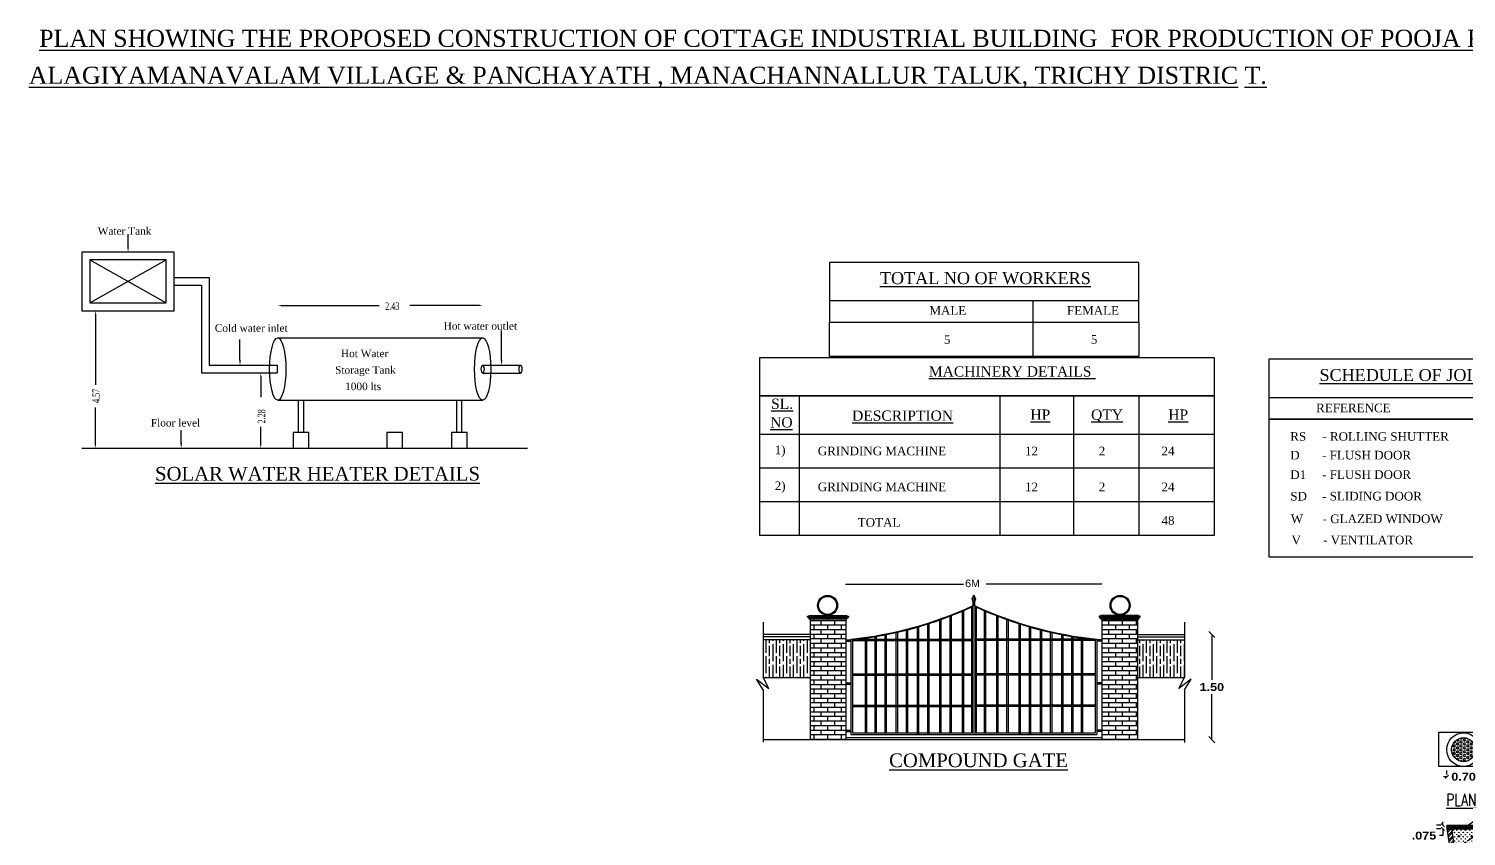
# Model space of a CAD drawing. Header units: metres. Extents: x 10791 to 12491, y -3081 to -2476.
# Drawn here: x 12421.49 to 12463.43, y -3046.18 to -3022.61 of the extents above; entities that cross this region are included whole.
import ezdxf
from ezdxf.enums import TextEntityAlignment as Align

# ---------------------------------------------------------------- set-up
doc = ezdxf.new("R2010")
doc.units = ezdxf.units.M
doc.header["$LTSCALE"] = 0.5
doc.header["$MEASUREMENT"] = 0
doc.header["$PDMODE"] = 35
doc.styles.add('ld', font='arial.ttf')
doc.styles.add('ROMAND', font='romand.shx', dxfattribs={"width": 0.75})
doc.styles.add('ROMANS', font='times.ttf')
doc.styles.get("Standard").update_dxf_attribs({"font": ''})
doc.styles.add('STYLE2', font='times.ttf')
doc.styles.get('Standard').set_extended_font_data('Arial Black')
doc.dimstyles.get("Standard").update_dxf_attribs({"dimtxt": 0.23, "dimasz": 0.18, "dimexe": 0.18, "dimexo": 0.0625, "dimgap": 0.09, "dimtad": 0, "dimtih": 1, "dimtoh": 1, "dimzin": 0, "dimdsep": 46, "dimtxsty": 'Standard', "dimblk": 'OBLIQUE', "dimcen": 0.09, "dimse1": 1, "dimse2": 1, "dimclrd": 1, "dimclrt": 3, "dimadec": 0, "dimazin": 0, "dimtfac": 1, "dimtofl": 0, "dimtmove": 0, "dimatfit": 3, "dimfxl": 0, "dimtolj": 1, "dimtzin": 0, "dimarcsym": 0})
doc.dimstyles.new('STANDARD_WS', dxfattribs={"dimtxt": 0.18, "dimasz": 0.18, "dimexe": 0.18, "dimexo": 0.0625, "dimgap": 0.09, "dimtad": 0, "dimtih": 1, "dimtoh": 1, "dimdec": 4, "dimzin": 0, "dimdsep": 46, "dimtxsty": 'Standard', "dimcen": 0.09, "dimadec": 0, "dimazin": 0, "dimtfac": 1, "dimtdec": 4, "dimtofl": 0, "dimtmove": 0, "dimatfit": 3, "dimfxl": 0, "dimtolj": 1, "dimtzin": 0, "dimarcsym": 0})
pattern_1 = [(90, (10836.391905, -2636.911285), (-0.062727021, 0.062727021), [0.016633025, -0.108821018]), (45, (10836.391905, -2636.911285), (-0.062727064, 0.062727064), [0.016633025, -0.07207644]), (135, (10836.391905, -2636.911285), (-0.062727064, -0.062727064), [0.016633025, -0.07207644])]

# ---------------------------------------------------------------- blocks, each defined once
blk = doc.blocks.new('_Oblique')
at = {"color": 0, "linetype": 'ByBlock', "lineweight": -2}
blk.add_line((-0.5, -0.5), (0.5, 0.5), dxfattribs=at)
blk = doc.blocks.new('*D5')
at = {"color": 0, "lineweight": -2}
for p, q in [((11025.314, -2572.839), (11025.196, -2572.839)), ((11025.314, -2572.944), (11025.196, -2572.944)), ((11025.376, -2572.839), (11025.376, -2572.739)), ((11025.376, -2572.944), (11025.376, -2573.144)), ((11025.376, -2573.144), (11025.276, -2573.144))]:
    blk.add_line(p, q, dxfattribs=at)
at = {"layer": 'Defpoints', "color": 0, "lineweight": 25}
for p in [(11025.376, -2572.839), (11025.376, -2572.944), (11025.376, -2572.944)]:
    blk.add_point(p, dxfattribs=at)
at = {"color": 0, "lineweight": -2, "xscale": 0.1, "yscale": 0.1, "zscale": 0.1}
for p, rotation in [((11025.376, -2572.839), 270), ((11025.376, -2572.944), 90)]:
    blk.add_blockref('_Oblique', p, dxfattribs=dict(at, rotation=rotation))
at = {"color": 3, "lineweight": 25, "insert": (11024.827, -2573.144), "char_height": 0.23, "attachment_point": 5}
blk.add_mtext('\\A1;.075', dxfattribs=at)
blk = doc.blocks.new('*D6')
at = {"color": 0, "lineweight": -2}
for p, q in [((11025.249, -2574.411), (11025.131, -2574.411)), ((11025.311, -2574.411), (11025.311, -2577.764)), ((11025.311, -2581.535), (11025.311, -2578.182)), ((11025.249, -2581.535), (11025.131, -2581.535))]:
    blk.add_line(p, q, dxfattribs=at)
at = {"layer": 'Defpoints', "color": 0, "lineweight": 25}
for p in [(11025.311, -2574.411), (11025.311, -2581.535), (11025.311, -2581.535)]:
    blk.add_point(p, dxfattribs=at)
at = {"color": 0, "lineweight": -2, "xscale": 0.1, "yscale": 0.1, "zscale": 0.1}
for p, rotation in [((11025.311, -2574.411), 90), ((11025.311, -2581.535), 270)]:
    blk.add_blockref('_Oblique', p, dxfattribs=dict(at, rotation=rotation))
at = {"color": 3, "lineweight": 25, "insert": (11025.311, -2577.973), "char_height": 0.23, "attachment_point": 5}
blk.add_mtext('\\A1;5.40', dxfattribs=at)
blk = doc.blocks.new('*D7')
at = {"color": 0, "lineweight": -2}
for p, q in [((11025.241, -2573.572), (11025.123, -2573.572)), ((11025.303, -2573.572), (11025.303, -2573.678)), ((11025.241, -2574.201), (11025.123, -2574.201)), ((11025.303, -2574.201), (11025.303, -2574.096))]:
    blk.add_line(p, q, dxfattribs=at)
at = {"layer": 'Defpoints', "color": 0, "lineweight": 25}
for p in [(11025.303, -2573.572), (11025.303, -2574.201), (11025.303, -2574.201)]:
    blk.add_point(p, dxfattribs=at)
at = {"color": 0, "lineweight": -2, "xscale": 0.1, "yscale": 0.1, "zscale": 0.1}
for p, rotation in [((11025.303, -2573.572), 90), ((11025.303, -2574.201), 270)]:
    blk.add_blockref('_Oblique', p, dxfattribs=dict(at, rotation=rotation))
at = {"color": 3, "lineweight": 25, "insert": (11025.303, -2573.887), "char_height": 0.23, "attachment_point": 5}
blk.add_mtext('\\A1;0.45', dxfattribs=at)
blk = doc.blocks.new('*D8')
at = {"color": 0, "lineweight": -2}
for p, q in [((11025.492, -2571.426), (11025.392, -2571.426)), ((11025.492, -2571.363), (11025.492, -2571.246)), ((11026.47, -2571.363), (11026.47, -2571.246)), ((11026.47, -2571.426), (11026.57, -2571.426))]:
    blk.add_line(p, q, dxfattribs=at)
at = {"layer": 'Defpoints', "color": 0, "lineweight": 25}
for p in [(11025.492, -2571.426), (11026.47, -2571.426), (11026.47, -2571.426)]:
    blk.add_point(p, dxfattribs=at)
at = {"color": 0, "lineweight": -2, "xscale": 0.1, "yscale": 0.1, "zscale": 0.1}
blk.add_blockref('_Oblique', (11025.492, -2571.426), dxfattribs=at)
at = {"color": 0, "lineweight": -2, "xscale": 0.1, "yscale": 0.1, "zscale": 0.1, "rotation": 180}
blk.add_blockref('_Oblique', (11026.47, -2571.426), dxfattribs=at)
at = {"color": 3, "lineweight": 25, "insert": (11025.981, -2571.426), "char_height": 0.23, "attachment_point": 5}
blk.add_mtext('\\A1;0.70', dxfattribs=at)
blk = doc.blocks.new('FTHFH')
at = {"lineweight": 25}
for p, q in [((11825.372, -3251.012), (11825.372, -3250.638)), ((11826.716, -3251.163), (11824.028, -3251.163)), ((11824.028, -3251.163), (11824.028, -3252.877)), ((11826.716, -3252.877), (11826.716, -3251.163)), ((11824.256, -3252.649), (11826.488, -3251.391)), ((11824.256, -3251.391), (11826.488, -3252.649)), ((11826.488, -3251.391), (11824.256, -3251.391)), ((11824.256, -3251.391), (11824.256, -3252.649)), ((11826.488, -3252.649), (11826.488, -3251.391)), ((11826.716, -3251.906), (11827.738, -3251.906)), ((11826.716, -3252.134), (11827.51, -3252.134)), ((11827.51, -3252.134), (11827.51, -3254.694)), ((11827.738, -3251.906), (11827.738, -3254.467)), ((11824.028, -3252.877), (11826.716, -3252.877)), ((11824.256, -3252.649), (11826.488, -3252.649)), ((11824.418, -3252.974), (11824.418, -3255.04)), ((11829.837, -3252.722), (11832.699, -3252.722)), ((11835.622, -3252.722), (11833.598, -3252.722)), ((11828.638, -3254.316), (11828.638, -3253.72)), ((11829.74, -3253.672), (11835.719, -3253.672)), ((11836.27, -3254.316), (11836.27, -3253.452)), ((11827.738, -3254.467), (11829.721, -3254.467)), ((11829.721, -3254.467), (11829.721, -3254.694)), ((11835.719, -3254.467), (11836.821, -3254.467)), ((11827.51, -3254.694), (11829.721, -3254.694)), ((11829.244, -3254.792), (11829.244, -3255.396)), ((11835.719, -3254.695), (11836.821, -3254.695)), ((11829.74, -3255.49), (11835.719, -3255.49)), ((11830.345, -3256.433), (11830.345, -3255.49)), ((11830.497, -3256.433), (11830.497, -3255.49)), ((11834.962, -3256.433), (11834.962, -3255.49)), ((11835.113, -3256.433), (11835.113, -3255.49)), ((11824.418, -3256.79), (11824.418, -3255.701)), ((11829.244, -3256.79), (11829.244, -3256.265)), ((11826.922, -3256.736), (11826.922, -3256.361)), ((11830.648, -3256.433), (11830.194, -3256.433)), ((11830.194, -3256.433), (11830.194, -3256.887)), ((11830.648, -3256.887), (11830.648, -3256.433)), ((11833.375, -3256.433), (11832.921, -3256.433)), ((11832.921, -3256.433), (11832.921, -3256.887)), ((11833.375, -3256.887), (11833.375, -3256.433)), ((11835.265, -3256.433), (11834.81, -3256.433)), ((11834.81, -3256.433), (11834.81, -3256.887)), ((11835.265, -3256.887), (11835.265, -3256.433)), ((11824.028, -3256.887), (11837.022, -3256.887)), ((11830.194, -3256.887), (11830.648, -3256.887)), ((11832.921, -3256.887), (11833.375, -3256.887)), ((11834.81, -3256.887), (11835.265, -3256.887))]:
    blk.add_line(p, q, dxfattribs=at)
for centre, major_axis, ratio in [((11829.74, -3254.581), (0, -0.909), 0.260352), ((11835.719, -3254.581), (0, -0.909), 0.260352), ((11835.719, -3254.581), (0, -0.114), 0.351221), ((11836.821, -3254.581), (0, -0.114), 0.351221)]:
    blk.add_ellipse(centre, major_axis=major_axis, ratio=ratio, dxfattribs=at)
for points in [[(11825.347, -3251.012), (11825.397, -3251.012), (11825.372, -3251.163)], [(11824.401, -3252.974), (11824.434, -3252.974), (11824.418, -3252.877)], [(11829.837, -3252.706), (11829.837, -3252.738), (11829.74, -3252.722)], [(11835.622, -3252.706), (11835.622, -3252.738), (11835.719, -3252.722)], [(11828.613, -3254.316), (11828.664, -3254.316), (11828.638, -3254.467)], [(11836.245, -3254.316), (11836.295, -3254.316), (11836.27, -3254.467)], [(11829.228, -3254.792), (11829.26, -3254.792), (11829.244, -3254.694)], [(11826.897, -3256.736), (11826.947, -3256.736), (11826.922, -3256.887)], [(11824.401, -3256.79), (11824.434, -3256.79), (11824.418, -3256.887)], [(11829.228, -3256.79), (11829.26, -3256.79), (11829.244, -3256.887)]]:
    blk.add_solid(points, dxfattribs=at)
at = {"lineweight": 25, "style": 'ROMANS'}
for s, p in [('Water Tank', (11824.487, -3250.659)), ('Cold water inlet', (11827.903, -3253.492)), ('Hot water outlet', (11834.579, -3253.43)), (' Hot Water ', (11831.5, -3254.232)), ('Storage Tank', (11831.414, -3254.715)), ('1000 lts', (11831.704, -3255.195)), ('Floor level', (11826.037, -3256.257))]:
    blk.add_text(s, height=0.2185, dxfattribs=at).set_placement(p)
at = {"lineweight": 25, "style": 'ROMANS', "width": 0.71}
blk.add_text('2.43', height=0.2185, dxfattribs=at).set_placement((11832.874, -3252.852))
for s, p in [('4.57', (11824.548, -3255.57)), ('2.28', (11829.374, -3256.167))]:
    blk.add_text(s, height=0.2185, rotation=90, dxfattribs=at).set_placement(p)
at = {"color": 1, "style": 'STYLE2'}
blk.add_text('%%USOLAR WATER HEATER DETAILS', height=0.4, dxfattribs=at).set_placement((11826.159, -3257.834))
blk = doc.blocks.new('*D36')
at = {"color": 1, "lineweight": -2}
for p, q in [((11818.144, -3309.828), (11818.144, -3311.154)), ((11818.144, -3312.897), (11818.144, -3311.572))]:
    blk.add_line(p, q, dxfattribs=at)
at = {"layer": 'Defpoints', "color": 0, "lineweight": 25}
for p in [(11816.668, -3309.828), (11818.144, -3309.828), (11816.668, -3312.897)]:
    blk.add_point(p, dxfattribs=at)
at = {"color": 1, "lineweight": -2, "xscale": 0.18, "yscale": 0.18, "zscale": 0.18}
for p, rotation in [((11818.144, -3309.828), 90), ((11818.144, -3312.897), 270)]:
    blk.add_blockref('_Oblique', p, dxfattribs=dict(at, rotation=rotation))
at = {"color": 3, "insert": (11818.144, -3311.363), "char_height": 0.23, "attachment_point": 5}
blk.add_mtext('\\A1;1.50', dxfattribs=at)
blk = doc.blocks.new('FGH')
at = {"lineweight": 25}
h = blk.add_hatch(dxfattribs=at)
h.set_pattern_fill('HEX', color=6, scale=0.010477, style=0)
h.set_pattern_definition([(0, (10814.2987, -2636.035065), (0, 0.057618474), [0.03326605, -0.066532098]), (120, (10814.2987, -2636.035065), (-0.049899062, -0.028809237), [0.03326605, -0.066532098]), (60, (10814.331964, -2636.035065), (-0.049899062, 0.028809237), [0.03326605, -0.066532098])])
h.paths.add_polyline_path([(11060.039, -2557.119, 1), (11060.738, -2557.119, 1)])
h = blk.add_hatch(dxfattribs=at)
h.set_pattern_fill('CROSS', color=2, scale=0.003492, style=0)
h.set_pattern_definition([(0, (10836.391905, -2636.911285), (0.0221773661, 0.0221773661), [0.011088683, -0.033266049]), (90, (10836.39745, -2636.91683), (-0.0221773661, 0.0221773661), [0.011088683, -0.033266049])])
h.paths.add_polyline_path([(11060.237, -2559.322), (11060.237, -2559.426), (11060.336, -2559.426), (11060.336, -2559.322)])
h.paths.add_polyline_path([(11060.446, -2559.322), (11060.363, -2559.322), (11060.363, -2559.426), (11060.446, -2559.426)])
h.paths.add_polyline_path([(11060.473, -2559.426), (11060.562, -2559.426), (11060.562, -2559.322), (11060.473, -2559.322)])
h.paths.add_polyline_path([(11060.589, -2559.426), (11060.662, -2559.426), (11060.662, -2559.322), (11060.589, -2559.322)])
h.paths.add_polyline_path([(11060.689, -2559.426), (11060.877, -2559.426), (11060.877, -2559.322), (11060.689, -2559.322)])
h.paths.add_polyline_path([(11060.082, -2559.322), (11059.901, -2559.322), (11059.901, -2559.426), (11060.082, -2559.426)])
h.paths.add_polyline_path([(11060.109, -2559.426), (11060.21, -2559.426), (11060.21, -2559.322), (11060.109, -2559.322)])
h = blk.add_hatch(dxfattribs=at)
h.set_pattern_fill('STEEL', color=1, scale=0.034925, style=0)
h.set_pattern_definition([(45, (10836.3919, -2636.91129), (-0.07840883, 0.07840883), []), (45, (10836.3919, -2636.85584), (-0.07840883, 0.07840883), [])])
h.paths.add_polyline_path([(11060.877, -2559.426), (11060.736, -2559.426), (11060.544, -2560.684), (11060.686, -2560.684)])
h.paths.add_polyline_path([(11060.092, -2560.684), (11060.233, -2560.684), (11060.042, -2559.426), (11059.901, -2559.426)])
h = blk.add_hatch(dxfattribs=at)
h.set_pattern_fill('GRASS', color=256, scale=0.010477, style=0)
h.set_pattern_definition([(90, (10836.3919, -2636.91129), (-0.18818106, 0.18818106), [0.04989907, -0.32646305]), (45, (10836.3919, -2636.91129), (-0.1881812, 0.1881812), [0.04989907, -0.21622932]), (135, (10836.3919, -2636.91129), (-0.1881812, -0.1881812), [0.04989907, -0.21622932])])
h.paths.add_polyline_path([(11060.736, -2559.426), (11060.042, -2559.426), (11060.138, -2560.055), (11060.64, -2560.055)])
h = blk.add_hatch(dxfattribs=at)
h.set_pattern_fill('GRASS', color=4, scale=0.003492, style=0)
h.set_pattern_definition(pattern_1)
h.paths.add_polyline_path([(11060.736, -2559.426), (11060.042, -2559.426), (11060.138, -2560.055), (11060.64, -2560.055)])
h = blk.add_hatch(dxfattribs=at)
h.set_pattern_fill('HEX', color=6, scale=0.010477, style=0)
h.set_pattern_definition([(0, (10836.391905, -2636.911285), (0, 0.057618474), [0.03326605, -0.066532098]), (120, (10836.391905, -2636.911285), (-0.049899062, -0.028809237), [0.03326605, -0.066532098]), (60, (10836.42517, -2636.911285), (-0.049899062, 0.028809237), [0.03326605, -0.066532098])])
h.paths.add_polyline_path([(11060.64, -2560.055), (11060.138, -2560.055), (11060.233, -2560.684), (11060.544, -2560.684)])
h = blk.add_hatch(dxfattribs=at)
h.set_pattern_fill('GRASS', color=3, scale=0.003492, style=0)
h.set_pattern_definition(pattern_1)
h.paths.add_polyline_path([(11060.825, -2560.893), (11060.825, -2560.684), (11060.546, -2560.684), (11060.546, -2560.893)])
h.paths.add_polyline_path([(11060.232, -2560.684), (11059.952, -2560.684), (11059.952, -2560.893), (11060.232, -2560.893)])
h = blk.add_hatch(dxfattribs=at)
h.set_pattern_fill('GRASS', color=6, scale=0.003492, style=0)
h.set_pattern_definition(pattern_1)
h.paths.add_polyline_path([(11060.546, -2560.684), (11060.232, -2560.684), (11060.232, -2568.018), (11060.546, -2568.018)])
at = {"color": 21, "lineweight": 25}
for p, q in [((11060.513, -2559.322), (11061.344, -2558.784)), ((11061.344, -2558.784), (11061.408, -2558.784)), ((11060.516, -2559.768), (11061.344, -2559.241)), ((11061.344, -2559.25), (11061.408, -2559.25)), ((11060.489, -2560.653), (11061.344, -2560.164)), ((11061.344, -2560.164), (11061.408, -2560.164)), ((11060.825, -2560.913), (11061.344, -2560.633)), ((11061.344, -2560.633), (11061.408, -2560.633)), ((11060.453, -2561.012), (11061.344, -2561.363)), ((11061.344, -2561.363), (11061.408, -2561.363)), ((11060.546, -2562.633), (11061.437, -2562.985)), ((11061.437, -2562.985), (11061.501, -2562.985))]:
    blk.add_line(p, q, dxfattribs=at)
at = {"lineweight": 25}
for p, q in [((11059.901, -2559.322), (11059.901, -2559.426)), ((11059.901, -2559.322), (11060.877, -2559.322)), ((11059.901, -2559.426), (11060.877, -2559.426)), ((11059.901, -2559.426), (11060.092, -2560.684)), ((11060.042, -2559.426), (11060.233, -2560.684)), ((11060.082, -2559.322), (11060.082, -2559.426)), ((11060.109, -2559.322), (11060.109, -2559.426)), ((11060.21, -2559.322), (11060.21, -2559.426)), ((11060.237, -2559.322), (11060.237, -2559.426)), ((11060.336, -2559.322), (11060.336, -2559.426)), ((11060.363, -2559.322), (11060.363, -2559.426)), ((11060.446, -2559.322), (11060.446, -2559.426)), ((11060.473, -2559.322), (11060.473, -2559.426)), ((11060.736, -2559.426), (11060.544, -2560.684)), ((11060.562, -2559.322), (11060.562, -2559.426)), ((11060.589, -2559.322), (11060.589, -2559.426)), ((11060.662, -2559.322), (11060.662, -2559.426)), ((11060.877, -2559.426), (11060.686, -2560.684)), ((11060.689, -2559.322), (11060.689, -2559.426)), ((11060.877, -2559.322), (11060.877, -2559.426)), ((11060.138, -2560.055), (11060.64, -2560.055)), ((11059.952, -2560.684), (11059.952, -2560.893)), ((11059.952, -2560.684), (11060.825, -2560.684)), ((11059.952, -2560.893), (11060.232, -2560.893)), ((11060.232, -2560.684), (11060.232, -2568.018)), ((11060.546, -2560.684), (11060.546, -2568.018)), ((11060.546, -2560.893), (11060.825, -2560.893)), ((11060.825, -2560.684), (11060.825, -2560.893)), ((11060.232, -2561.103), (11060.546, -2561.103)), ((11060.232, -2568.018), (11060.546, -2568.018))]:
    blk.add_line(p, q, dxfattribs=at)
for radius in [0.489, 0.349]:
    blk.add_circle((11060.388, -2557.119), radius, dxfattribs=at)
at = {"color": 4, "lineweight": 25, "style": 'ROMAND', "width": 0.75}
blk.add_text('%%UPLAN', height=0.352, dxfattribs=at).set_placement((11059.884, -2558.757))
at = {"color": 3, "lineweight": 25}
for s, height, p in [('BRICK WORK IN CM 1:6 & PLASTERING', 0.176, (11061.26, -2558.451)), ('PERFORATED R.C.C SLAB 3" Tk.', 0.176, (11061.496, -2558.909)), ('SAND FILLING', 0.176, (11061.496, -2559.375)), ('BRICK JELLY 1" Tk.', 0.176, (11061.496, -2560.29)), ('PCC 1:4:8  FOUNDATION', 0.176, (11061.496, -2560.759)), ('FILLED WITH PEBBLES 0.30M DEEP', 0.176, (11061.19, -2561.674)), ('250MM DIA PILE UPTO 5.40M DEEP ', 0.176, (11061.496, -2562.897)), ('FILLED WITH  BRICK BATS.', 0.176, (11061.496, -2563.343)), ('%%URAINWATER', 0.352, (11059.126, -2568.624)), ('%%UPERCOLATION PIT', 0.352, (11058.55, -2569.32))]:
    blk.add_text(s, height=height, dxfattribs=at).set_placement(p)
at = {"color": 7, "lineweight": 25}
dim = blk.add_linear_dim(base=(11060.877, -2557.908), p1=(11059.899, -2557.908), p2=(11060.877, -2557.908), text='0.70', dimstyle='STANDARD_WS', override={"dimtxt": 0.23, "dimasz": 0.1, "dimdec": 2, "dimblk1": 'OBLIQUE', "dimblk2": 'OBLIQUE', "dimsah": 1, "dimclrt": 3}, dxfattribs=at)
dim.commit()
dim.dimension.update_dxf_attribs({"geometry": '*D8', "text_midpoint": (11060.388, -2557.908), "insert": (34.408, 13.517)})
for base, p1, p2, text, picture, middle in [((11059.784, -2559.426), (11059.784, -2559.322), (11059.784, -2559.426), '.075', '*D5', (11059.235, -2559.626)), ((11059.711, -2560.684), (11059.711, -2560.055), (11059.711, -2560.684), '0.45', '*D7', (11059.711, -2560.369)), ((11059.719, -2568.018), (11059.719, -2560.893), (11059.719, -2568.018), '5.40', '*D6', (11059.719, -2564.456))]:
    dim = blk.add_linear_dim(base=base, p1=p1, p2=p2, angle=90, text=text, dimstyle='STANDARD_WS', override={"dimtxt": 0.23, "dimasz": 0.1, "dimdec": 2, "dimblk1": 'OBLIQUE', "dimblk2": 'OBLIQUE', "dimsah": 1, "dimclrt": 3}, dxfattribs=at)
    dim.commit()
    dim.dimension.update_dxf_attribs({"geometry": picture, "text_midpoint": middle, "insert": (34.408, 13.517)})
blk = doc.blocks.new('DGDG')
at = {"lineweight": 25, "ltscale": 72}
h = blk.add_hatch(dxfattribs=at)
h.set_pattern_fill('AR-BRSTD', color=256, scale=0.05, style=0)
h.set_pattern_definition([(0, (144.80534, -459.02639), (0, 0.13335), []), (90, (144.80534, -459.0264), (-0.2, 0.13335), [0.13335, -0.13335])])
h.paths.add_polyline_path([(11806.426, -3312.864), (11806.458, -3312.897), (11807.47, -3312.897), (11807.47, -3309.377), (11806.426, -3309.377)])
h.paths.add_polyline_path([(11814.93, -3312.879), (11814.949, -3312.897), (11815.975, -3312.897), (11815.975, -3309.377), (11814.93, -3309.377)])
h = blk.add_hatch(dxfattribs=at)
h.set_pattern_fill('GOST_WOOD', color=256, scale=0.05, style=0)
h.set_pattern_definition([(90, (144.80534, -459.0264), (0.3, 0), [0.5, -0.1]), (90, (144.90534, -459.1264), (0.3, 0), [0.3, -0.075, 0.15, -0.075]), (90, (145.00534, -459.2764), (0.3, 0), [0.5, -0.1])])
h.paths.add_polyline_path([(11805.053, -3311.081), (11806.426, -3311.081), (11806.426, -3309.987), (11805.053, -3309.987)])
h.paths.add_polyline_path([(11815.975, -3309.987), (11815.975, -3311.081), (11817.347, -3311.081), (11817.347, -3309.987)])
at = {"lineweight": 25, "ltscale": 60}
for p, q in [((11807.47, -3308.356), (11810.895, -3308.356)), ((11814.93, -3308.356), (11811.56, -3308.356))]:
    blk.add_line(p, q, dxfattribs=at)
at = {"lineweight": 25, "ltscale": 72}
for p, q in [((11810.857, -3309.148), (11810.857, -3312.694)), ((11810.896, -3309.131), (11810.896, -3312.694)), ((11811.13, -3309.026), (11811.13, -3312.694)), ((11811.174, -3308.989), (11811.174, -3312.746)), ((11811.227, -3308.989), (11811.227, -3312.746)), ((11811.27, -3309.026), (11811.27, -3312.694)), ((11811.504, -3309.131), (11811.504, -3312.694)), ((11811.543, -3309.148), (11811.543, -3312.694)), ((11805.053, -3309.465), (11805.053, -3311.081)), ((11806.347, -3309.324), (11806.347, -3309.298)), ((11806.347, -3309.298), (11807.548, -3309.298)), ((11806.373, -3309.324), (11806.347, -3309.324)), ((11806.373, -3309.351), (11806.373, -3309.324)), ((11806.373, -3309.324), (11807.496, -3309.324)), ((11806.4, -3309.351), (11806.373, -3309.351)), ((11806.4, -3309.298), (11806.4, -3309.272)), ((11806.4, -3309.272), (11807.496, -3309.272)), ((11806.426, -3309.298), (11806.4, -3309.298)), ((11806.4, -3309.377), (11806.4, -3309.351)), ((11806.4, -3309.351), (11807.496, -3309.351)), ((11806.426, -3309.377), (11806.4, -3309.377)), ((11807.47, -3309.298), (11806.426, -3309.298)), ((11806.426, -3309.377), (11806.426, -3312.897)), ((11807.47, -3309.377), (11806.426, -3309.377)), ((11807.47, -3309.298), (11807.496, -3309.298)), ((11807.47, -3309.377), (11807.47, -3312.897)), ((11807.47, -3309.377), (11807.496, -3309.377)), ((11807.496, -3309.298), (11807.496, -3309.272)), ((11807.496, -3309.324), (11807.522, -3309.324)), ((11807.496, -3309.377), (11807.496, -3309.351)), ((11807.522, -3309.351), (11807.496, -3309.351)), ((11807.522, -3309.324), (11807.522, -3309.351)), ((11807.548, -3309.324), (11807.522, -3309.324)), ((11807.548, -3309.298), (11807.548, -3309.324)), ((11809.587, -3309.602), (11809.587, -3312.737)), ((11809.844, -3309.524), (11809.844, -3312.737)), ((11809.883, -3309.512), (11809.883, -3312.737)), ((11810.203, -3309.404), (11810.203, -3312.694)), ((11810.242, -3309.39), (11810.242, -3312.694)), ((11810.499, -3309.294), (11810.499, -3312.694)), ((11810.538, -3309.278), (11810.538, -3312.694)), ((11811.862, -3309.278), (11811.862, -3312.694)), ((11811.901, -3309.294), (11811.901, -3312.694)), ((11812.158, -3309.39), (11812.158, -3312.694)), ((11812.197, -3309.404), (11812.197, -3312.694)), ((11812.517, -3309.512), (11812.517, -3312.737)), ((11812.556, -3309.524), (11812.556, -3312.737)), ((11812.814, -3309.602), (11812.814, -3312.737)), ((11814.852, -3309.298), (11814.852, -3309.324)), ((11816.053, -3309.298), (11814.852, -3309.298)), ((11814.852, -3309.324), (11814.878, -3309.324)), ((11814.904, -3309.324), (11814.878, -3309.324)), ((11814.878, -3309.324), (11814.878, -3309.351)), ((11814.878, -3309.351), (11814.904, -3309.351)), ((11816.001, -3309.272), (11814.904, -3309.272)), ((11814.904, -3309.298), (11814.904, -3309.272)), ((11814.93, -3309.298), (11814.904, -3309.298)), ((11816.027, -3309.324), (11814.904, -3309.324)), ((11816.001, -3309.351), (11814.904, -3309.351)), ((11814.904, -3309.377), (11814.904, -3309.351)), ((11814.93, -3309.377), (11814.904, -3309.377)), ((11814.93, -3309.298), (11815.975, -3309.298)), ((11814.93, -3309.377), (11814.93, -3312.897)), ((11814.93, -3309.377), (11815.975, -3309.377)), ((11815.975, -3309.298), (11816.001, -3309.298)), ((11815.975, -3309.377), (11815.975, -3312.897)), ((11815.975, -3309.377), (11816.001, -3309.377)), ((11816.001, -3309.298), (11816.001, -3309.272)), ((11816.001, -3309.377), (11816.001, -3309.351)), ((11816.001, -3309.351), (11816.027, -3309.351)), ((11816.027, -3309.351), (11816.027, -3309.324)), ((11816.027, -3309.324), (11816.053, -3309.324)), ((11816.053, -3309.324), (11816.053, -3309.298)), ((11817.347, -3309.465), (11817.347, -3311.081)), ((11806.426, -3309.828), (11805.053, -3309.828)), ((11806.426, -3309.892), (11805.053, -3309.892)), ((11806.426, -3309.987), (11805.053, -3309.987)), ((11805.099, -3309.992), (11805.099, -3309.992)), ((11805.211, -3309.99), (11805.211, -3309.99)), ((11805.373, -3309.99), (11805.373, -3309.99)), ((11805.536, -3309.99), (11805.536, -3309.99)), ((11805.62, -3309.99), (11805.62, -3309.99)), ((11805.698, -3309.99), (11805.698, -3309.99)), ((11805.729, -3309.99), (11805.729, -3309.99)), ((11805.756, -3309.988), (11805.756, -3309.988)), ((11805.861, -3309.989), (11805.861, -3309.989)), ((11805.89, -3309.989), (11805.89, -3309.989)), ((11806.024, -3309.989), (11806.024, -3309.989)), ((11806.186, -3309.989), (11806.186, -3309.989)), ((11806.349, -3309.988), (11806.349, -3309.988)), ((11807.47, -3309.987), (11807.61, -3309.987)), ((11807.47, -3310.027), (11807.61, -3310.027)), ((11807.61, -3309.962), (11807.61, -3312.746)), ((11807.662, -3309.977), (11807.662, -3312.694)), ((11807.662, -3310), (11811.13, -3310)), ((11807.816, -3309.96), (11811.13, -3309.96)), ((11808.033, -3309.932), (11808.033, -3312.694)), ((11808.072, -3309.927), (11808.072, -3312.694)), ((11808.312, -3309.89), (11808.312, -3312.694)), ((11808.351, -3309.884), (11808.351, -3312.694)), ((11808.608, -3309.837), (11808.608, -3312.694)), ((11808.647, -3309.83), (11808.647, -3312.694)), ((11808.929, -3309.771), (11808.929, -3312.694)), ((11808.969, -3309.762), (11808.969, -3312.694)), ((11809.226, -3309.7), (11809.226, -3312.694)), ((11809.265, -3309.69), (11809.265, -3312.694)), ((11809.548, -3309.613), (11809.548, -3312.737)), ((11814.584, -3309.96), (11811.27, -3309.96)), ((11814.738, -3310), (11811.27, -3310)), ((11812.853, -3309.613), (11812.853, -3312.737)), ((11813.135, -3309.69), (11813.135, -3312.694)), ((11813.174, -3309.7), (11813.174, -3312.694)), ((11813.432, -3309.762), (11813.432, -3312.694)), ((11813.471, -3309.771), (11813.471, -3312.694)), ((11813.753, -3309.83), (11813.753, -3312.694)), ((11813.792, -3309.837), (11813.792, -3312.694)), ((11814.049, -3309.884), (11814.049, -3312.694)), ((11814.088, -3309.89), (11814.088, -3312.694)), ((11814.328, -3309.927), (11814.328, -3312.694)), ((11814.367, -3309.932), (11814.367, -3312.694)), ((11814.738, -3309.977), (11814.738, -3312.694)), ((11814.79, -3309.962), (11814.79, -3312.746)), ((11814.93, -3309.987), (11814.79, -3309.987)), ((11814.93, -3310.027), (11814.79, -3310.027)), ((11815.975, -3309.828), (11817.347, -3309.828)), ((11815.975, -3309.892), (11817.347, -3309.892)), ((11815.975, -3309.987), (11817.347, -3309.987)), ((11815.977, -3309.992), (11815.977, -3309.992)), ((11817.009, -3309.991), (11817.009, -3309.991)), ((11817.309, -3309.992), (11817.309, -3309.992)), ((11805.053, -3310.202), (11805.053, -3310.202)), ((11805.054, -3310.078), (11805.054, -3310.078)), ((11805.06, -3310.336), (11805.06, -3310.336)), ((11815.976, -3310.189), (11815.976, -3310.189)), ((11815.979, -3310.29), (11815.979, -3310.29)), ((11815.981, -3310.397), (11815.981, -3310.397)), ((11815.983, -3310.102), (11815.983, -3310.102)), ((11815.983, -3310.127), (11815.983, -3310.127)), ((11815.983, -3310.391), (11815.983, -3310.391)), ((11817.345, -3310.034), (11817.345, -3310.034)), ((11817.347, -3310.065), (11817.347, -3310.065)), ((11805.054, -3310.514), (11805.054, -3310.514)), ((11805.056, -3310.521), (11805.056, -3310.521)), ((11805.056, -3310.754), (11805.056, -3310.754)), ((11805.058, -3310.483), (11805.058, -3310.483)), ((11805.058, -3310.713), (11805.058, -3310.713)), ((11805.059, -3310.725), (11805.059, -3310.725)), ((11806.425, -3310.639), (11806.425, -3310.639)), ((11805.053, -3311.441), (11804.862, -3311.136)), ((11804.862, -3311.136), (11805.223, -3311.406)), ((11805.223, -3311.406), (11805.053, -3311.081)), ((11805.053, -3311.081), (11806.426, -3311.081)), ((11805.06, -3311.037), (11805.06, -3311.037)), ((11805.062, -3310.888), (11805.062, -3310.888)), ((11805.063, -3310.907), (11805.063, -3310.907)), ((11807.47, -3311.237), (11807.61, -3311.237)), ((11807.47, -3311.277), (11807.61, -3311.277)), ((11807.662, -3310.976), (11811.13, -3310.976)), ((11807.662, -3311.016), (11811.13, -3311.016)), ((11814.738, -3310.976), (11811.27, -3310.976)), ((11814.738, -3311.016), (11811.27, -3311.016)), ((11814.93, -3311.237), (11814.79, -3311.237)), ((11814.93, -3311.277), (11814.79, -3311.277)), ((11815.975, -3311.081), (11817.347, -3311.081)), ((11816.427, -3311.08), (11816.427, -3311.08)), ((11817.177, -3311.406), (11817.347, -3311.081)), ((11817.539, -3311.136), (11817.177, -3311.406)), ((11817.195, -3311.081), (11817.195, -3311.081)), ((11817.346, -3310.893), (11817.346, -3310.893)), ((11817.347, -3311.441), (11817.539, -3311.136)), ((11805.053, -3311.441), (11805.053, -3312.968)), ((11817.347, -3311.441), (11817.347, -3312.98)), ((11807.662, -3311.889), (11811.13, -3311.889)), ((11807.662, -3311.928), (11811.13, -3311.928)), ((11814.738, -3311.889), (11811.27, -3311.889)), ((11814.738, -3311.928), (11811.27, -3311.928)), ((11805.053, -3312.897), (11817.347, -3312.897)), ((11806.458, -3312.897), (11806.426, -3312.864)), ((11807.47, -3312.616), (11807.61, -3312.616)), ((11807.47, -3312.656), (11807.61, -3312.656)), ((11807.47, -3312.836), (11814.93, -3312.836)), ((11807.61, -3312.746), (11814.79, -3312.746)), ((11807.662, -3312.694), (11811.13, -3312.694)), ((11811.27, -3312.694), (11814.738, -3312.694)), ((11814.93, -3312.616), (11814.79, -3312.616)), ((11814.93, -3312.656), (11814.79, -3312.656)), ((11814.949, -3312.897), (11814.93, -3312.879))]:
    blk.add_line(p, q, dxfattribs=at)
at = {"color": 0, "linetype": 'ByBlock', "lineweight": 25, "const_width": 0.00699}
for points in [[(11807.493, -3308.333), (11807.446, -3308.38)], [(11814.907, -3308.38), (11814.954, -3308.333)]]:
    blk.add_lwpolyline(points, dxfattribs=at)
at = {"lineweight": 25, "ltscale": 72}
for centre, radius in [((11806.934, -3308.979), 0.293), ((11806.934, -3308.979), 0.263), ((11815.466, -3308.979), 0.293), ((11815.466, -3308.979), 0.263)]:
    blk.add_circle(centre, radius, dxfattribs=at)
for centre, radius, start, end in [((11810.933, -3308.622), 0.271, 323.1117, 350.4888), ((11810.933, -3308.622), 0.286, 324.897, 339.1388), ((11811.467, -3308.622), 0.271, 189.5112, 216.8883), ((11811.467, -3308.622), 0.286, 200.8612, 215.103), ((11806.531, -3299.053), 10.963, 275.649, 294.996), ((11806.531, -3299.053), 10.983, 275.9124, 294.996), ((11810.841, -3308.927), 0.34, 0.0772, 24.7404), ((11811.321, -3308.999), 0.158, 152.6236, 176.3248), ((11811.2, -3316.33), 7.341, 90.1687, 90.2861), ((11810.841, -3308.927), 0.355, 359.464, 23.3113), ((11811.321, -3308.999), 0.143, 151.2091, 176.3248), ((11811.559, -3308.927), 0.355, 156.6887, 180.536), ((11811.079, -3308.999), 0.143, 3.6752, 28.7909), ((11811.559, -3308.927), 0.34, 155.2596, 179.9228), ((11811.079, -3308.999), 0.158, 3.6752, 27.3764), ((11811.2, -3316.33), 7.341, 89.7139, 89.8313), ((11815.869, -3299.053), 10.983, 245.004, 264.0876), ((11815.869, -3299.053), 10.963, 245.004, 264.351)]:
    blk.add_arc(centre, radius, start, end, dxfattribs=at)
at = {"lineweight": 25, "style": 'ld'}
blk.add_text('6M', height=0.2211, dxfattribs=at).set_placement((11810.947, -3308.446))
at = {"color": 1, "style": 'STYLE2'}
blk.add_text('%%UCOMPOUND GATE', height=0.4, dxfattribs=at).set_placement((11808.727, -3313.7))
at = {"color": 0}
dim = blk.add_linear_dim(base=(11818.144, -3309.828), p1=(11816.668, -3312.897), p2=(11816.668, -3309.828), angle=90, text='1.50', dimstyle='Standard', dxfattribs=at)
dim.commit()
dim.dimension.update_dxf_attribs({"geometry": '*D36', "text_midpoint": (11818.144, -3311.363)})

msp = doc.modelspace()

# ---------------------------------------------------------------- linework, layer by layer
for p, q in [((12444.848, -3030.551), (12453.882, -3030.551)), ((12450.783, -3030.551), (12450.783, -3032.179)), ((12444.848, -3031.183), (12453.882, -3031.183)), ((12442.814, -3033.333), (12456.081, -3033.333)), ((12449.818, -3033.333), (12449.818, -3037.391)), ((12451.969, -3033.333), (12451.969, -3037.391)), ((12453.878, -3033.333), (12453.878, -3037.391)), ((12457.673, -3033.379), (12466.707, -3033.379)), ((12457.673, -3034.011), (12466.707, -3034.011))]:
    msp.add_line(p, q)
at = {"lineweight": 25, "ltscale": 0.25}
for p, q in [((12456.081, -3033.333), (12442.814, -3033.333)), ((12442.814, -3033.333), (12442.814, -3037.391))]:
    msp.add_line(p, q, dxfattribs=at)
at = {"lineweight": 25, "ltscale": 2}
for p, q in [((12443.969, -3033.333), (12443.969, -3037.391)), ((12456.081, -3037.391), (12456.081, -3033.333)), ((12442.814, -3035.43), (12456.081, -3035.43)), ((12442.814, -3036.41), (12456.081, -3036.41)), ((12442.814, -3037.391), (12456.081, -3037.391))]:
    msp.add_line(p, q, dxfattribs=at)
at = {"lineweight": 25, "ltscale": 0.25}
for points in [[(12444.848, -3031.183), (12453.882, -3031.183), (12453.882, -3029.436), (12444.848, -3029.436)], [(12442.814, -3033.333), (12456.081, -3033.333), (12456.081, -3032.218), (12442.814, -3032.218)], [(12457.673, -3034.011), (12466.707, -3034.011), (12466.707, -3032.263), (12457.673, -3032.263)], [(12442.814, -3034.449), (12456.081, -3034.449), (12456.081, -3033.333), (12442.814, -3033.333)], [(12457.673, -3038.032), (12466.707, -3038.032), (12466.707, -3034.011), (12457.673, -3034.011)]]:
    msp.add_lwpolyline(points, close=True, dxfattribs=at)
msp.add_lwpolyline([(12444.848, -3031.183), (12453.882, -3031.183), (12453.882, -3032.179), (12444.848, -3032.179)], close=True)
at = {"color": 175, "lineweight": 25, "ltscale": 2}
msp.add_lwpolyline([(12462.633, -3043.149), (12464.133, -3043.149), (12464.133, -3044.149), (12462.633, -3044.149)], close=True, dxfattribs=at)

# ---------------------------------------------------------------- block references
at = {"linetype": 'ByBlock', "lineweight": -2}
for name, p in [('FTHFH', (599.014, 222.032)), ('DGDG', (637.863, 269.534))]:
    msp.add_blockref(name, p, dxfattribs=at)
at = {"color": 4, "lineweight": 25}
msp.add_blockref('FGH', (1402.962, -486.538), dxfattribs=at)

# ---------------------------------------------------------------- texts
at = {"color": 4, "style": 'STYLE2'}
for s, p in [('%%UPLAN SHOWING THE PROPOSED CONSTRUCTION OF COTTAGE INDUSTRIAL BUILDING  FOR PRODUCTION OF POOJA RAW MATERIALS (CHANDANCIKA)  FOR AYYAPPAN COTTAGE INDUSTRIES ', (12421.792, -3023.144)), ('%%UALAGIYAMANAVALAM VILLAGE & PANCHAYATH , MANACHANNALLUR TALUK, TRICHY DISTRIC%%U %%UT.', (12421.489, -3024.222))]:
    msp.add_text(s, height=0.5, dxfattribs=at).set_placement(p)
at = {"style": 'STYLE2'}
for s, height, p in [('%%UTOTAL NO OF WORKERS', 0.35, (12446.323, -3030.068)), ('MALE', 0.2515, (12447.767, -3030.962)), ('FEMALE', 0.2515, (12451.78, -3030.962)), ('5', 0.251, (12448.189, -3031.812)), ('5', 0.251, (12452.476, -3031.809)), ('%%UMACHINERY DETAILS ', 0.3, (12447.75, -3032.767)), ('%%USCHEDULE OF JOINERIES:', 0.35, (12459.148, -3032.896)), ('REFERENCE', 0.2515, (12459.05, -3033.808)), ('RS', 0.2515, (12458.296, -3034.64)), ('- ROLLING SHUTTER', 0.25146, (12459.231, -3034.64)), ('1)', 0.2515, (12443.254, -3035.033)), ('GRINDING MACHINE', 0.25146, (12444.51, -3035.064)), ('12', 0.2515, (12450.556, -3035.064)), ('2', 0.251, (12452.708, -3035.064)), ('24', 0.2515, (12454.539, -3035.064)), ('D', 0.251, (12458.296, -3035.185)), ('- FLUSH DOOR', 0.25146, (12459.225, -3035.185)), ('D1', 0.2515, (12458.296, -3035.755)), ('- FLUSH DOOR', 0.25146, (12459.225, -3035.753)), ('2)', 0.2515, (12443.254, -3036.081)), ('GRINDING MACHINE', 0.25146, (12444.51, -3036.112)), ('12', 0.2515, (12450.556, -3036.112)), ('2', 0.251, (12452.708, -3036.112)), ('24', 0.2515, (12454.539, -3036.112)), ('SD', 0.2515, (12458.296, -3036.384)), ('- SLIDING DOOR', 0.25146, (12459.225, -3036.382)), ('TOTAL', 0.2515, (12445.676, -3037.149)), ('48', 0.2515, (12454.539, -3037.093)), ('W', 0.251, (12458.311, -3037.043)), ('- GLAZED WINDOW', 0.25146, (12459.241, -3037.043)), ('V', 0.251, (12458.332, -3037.661)), ('- VENTILATOR', 0.25146, (12459.252, -3037.661))]:
    msp.add_text(s, height=height, dxfattribs=at).set_placement(p)
for s, p in [('%%USL.', (12443.79, -3033.709)), ('%%UNO', (12443.775, -3034.253)), ('%%UDESCRIPTION', (12448.456, -3034.057)), ('%%UHP', (12451.293, -3034.027)), ('%%UQTY', (12453.415, -3034.027)), ('%%UHP', (12455.316, -3034.027))]:
    msp.add_text(s, height=0.3, dxfattribs=at).set_placement(p, align=Align.RIGHT)

doc.saveas('drawing.dxf')
